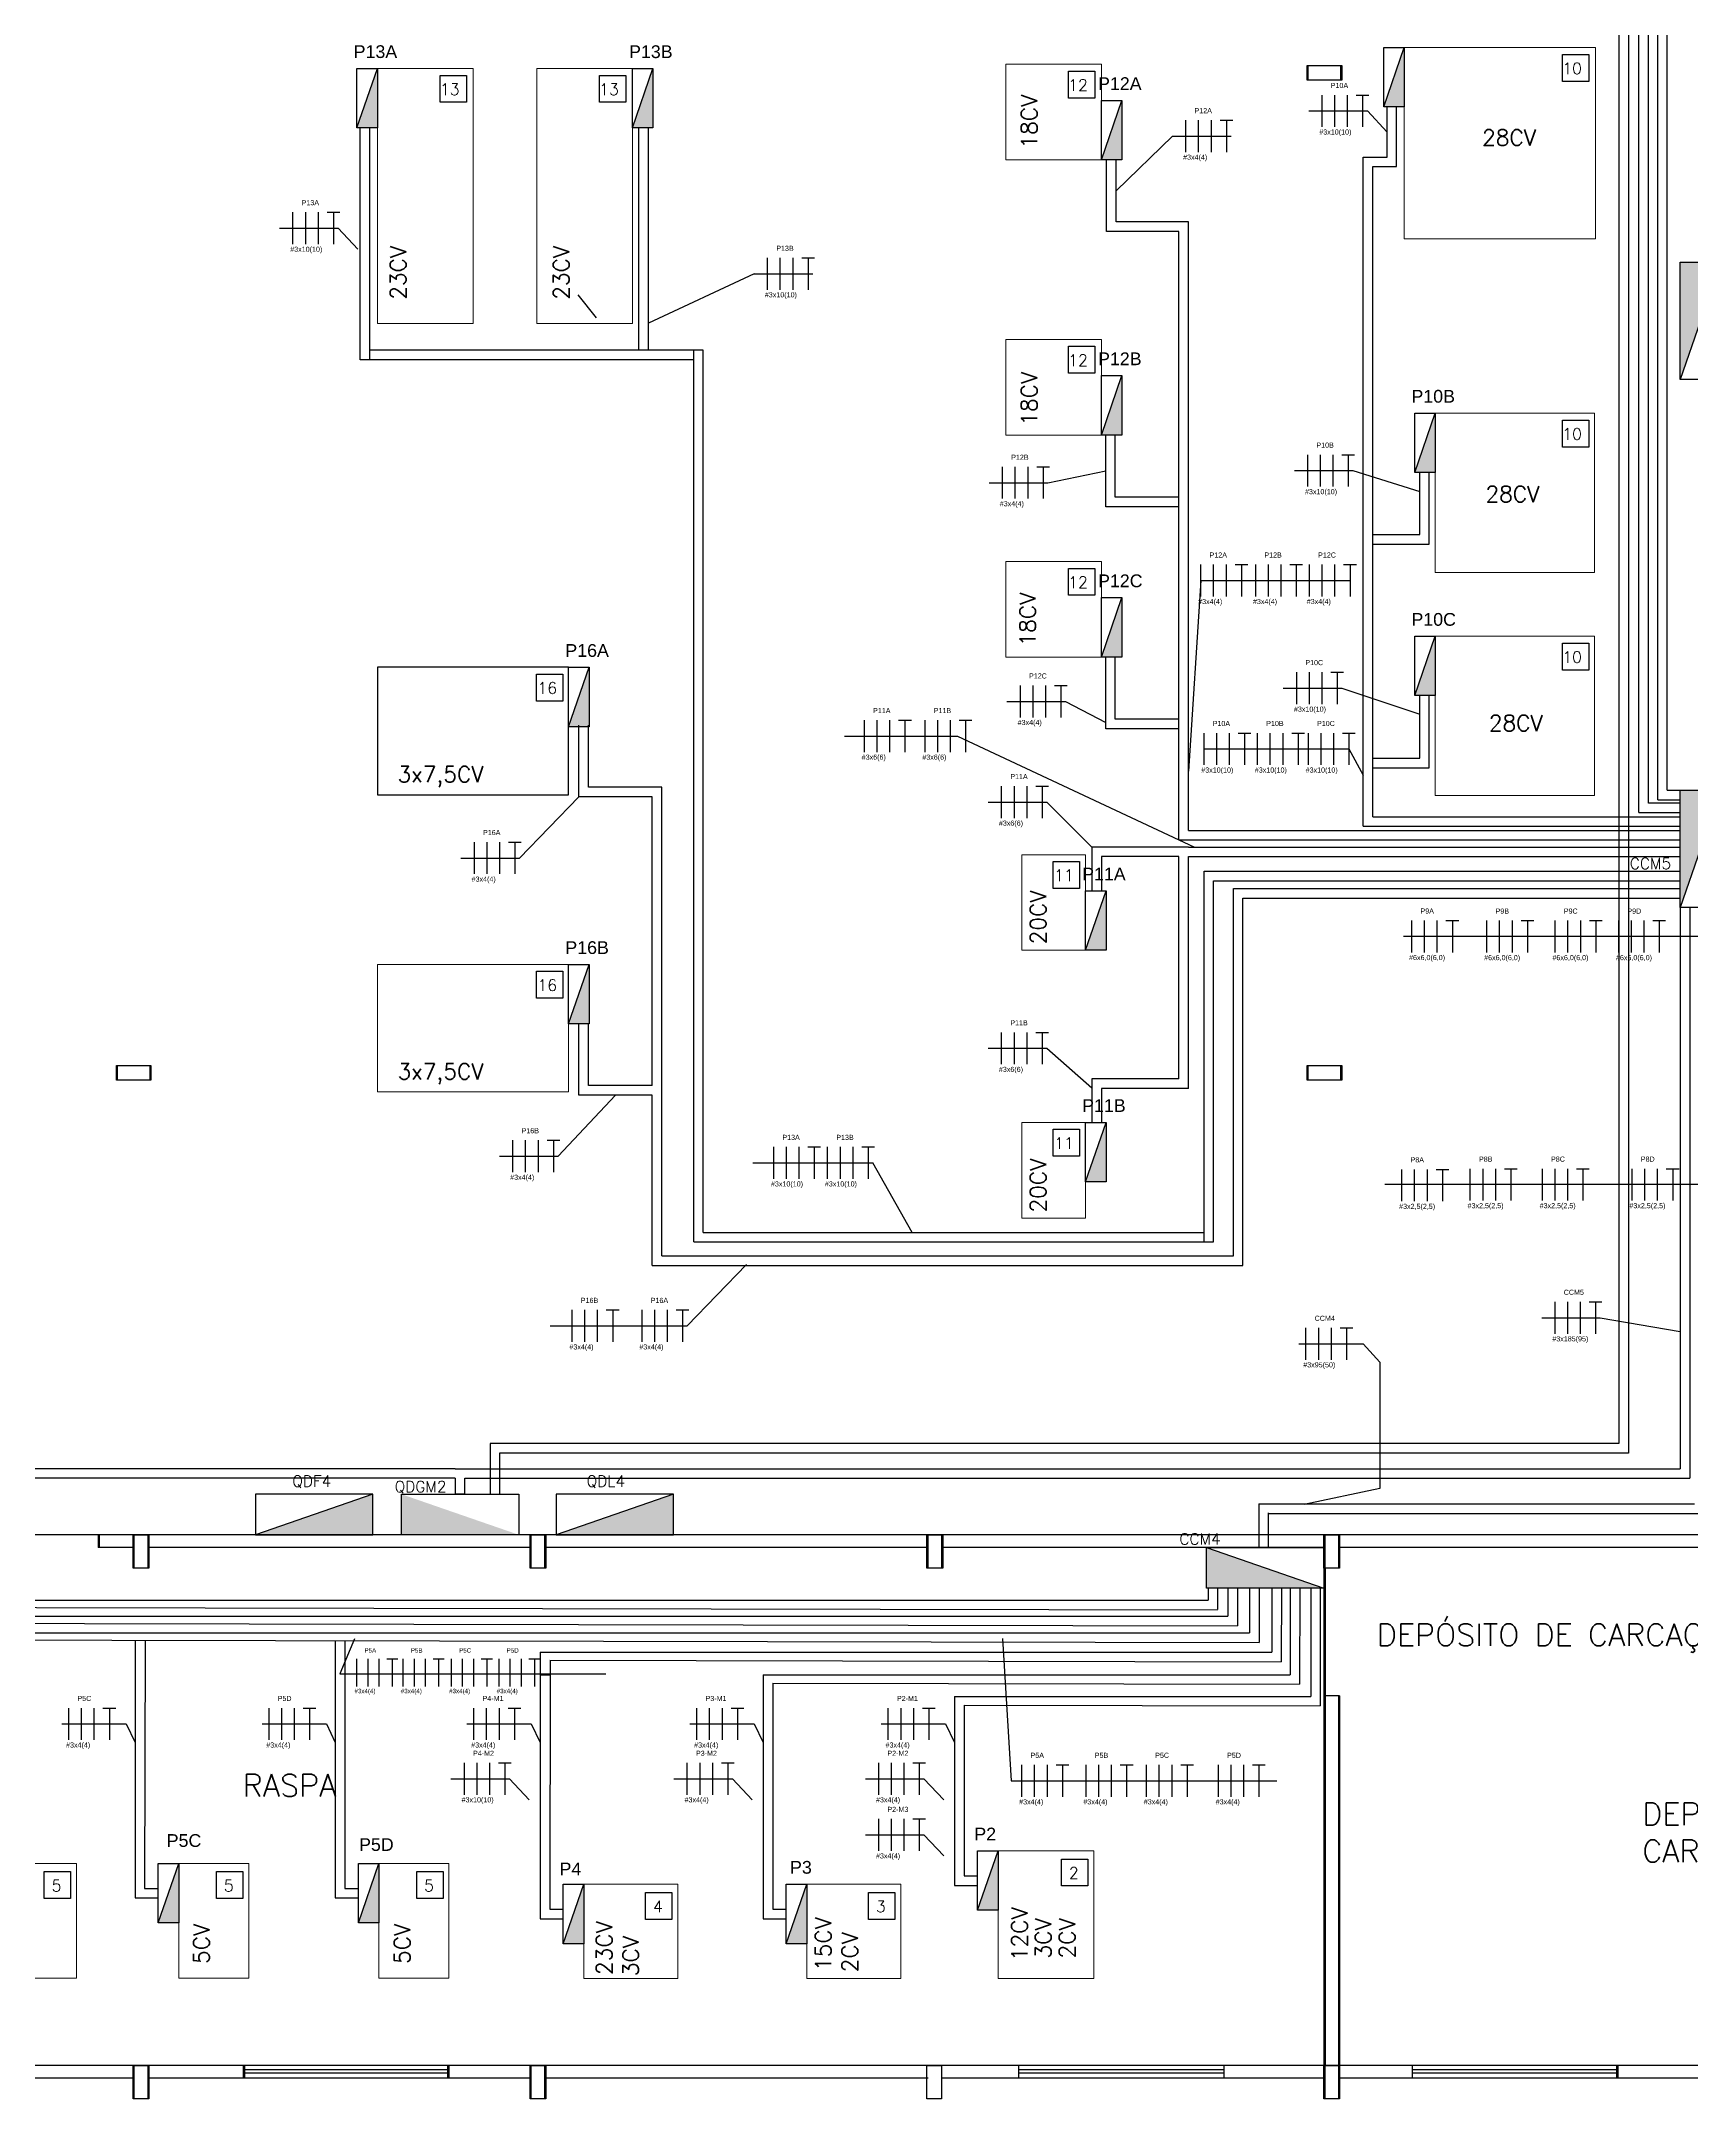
# Model space of a CAD drawing. Extents: x -646 to 641, y -139 to 322.
# Drawn here: x 241.61 to 267.51, y 140.77 to 173.05 of the extents above; entities that cross this region are included whole.
import ezdxf

# ---------------------------------------------------------------- set-up
doc = ezdxf.new("R2010")
doc.units = 0
doc.header["$MEASUREMENT"] = 0
for name, color, linetype in [('_ARQ', 5, 'Continuous'), ('_ARQ-TEXTO', 4, 'Continuous'), ('_ELT-ELETROCALHAS', 1, 'Continuous'), ('_ELT-MAQUINAS-TEXTO', 4, 'Continuous'), ('_ELT-MÁQUINAS', 3, 'Continuous'), ('_ELT-PONTO', 2, 'Continuous'), ('_ELT-PONTO-TEXTO', 4, 'Continuous'), ('_ELT_ELETRODUTOS', 6, 'Continuous'), ('ELET_FIAÇÃO', 1, 'Continuous')]:
    doc.layers.add(name, color=color, linetype=linetype)
doc.styles.add('ARIAL', font='arial.ttf')
doc.styles.add('textstyle3', font='romans')
doc.styles.add('textstyle4', font='arial.ttf')
doc.styles.add('textstyle7', font='romans__.ttf')

# ---------------------------------------------------------------- blocks, each defined once
blk = doc.blocks.new('FIACAO_LAMP_ELETRO_3FT')
at = {"layer": 'ELET_FIAÇÃO', "color": 4, "linetype": 'Continuous'}
for p, q in [((0, -0.25), (0, 0.25)), ((0.2, -0.25), (0.2, 0.25)), ((0.4, -0.25), (0.4, 0.25)), ((0.536, 0.25), (0.736, 0.25)), ((0.636, 0.25), (0.636, -0.25))]:
    blk.add_line(p, q, dxfattribs=at)
at = {"layer": 'ELET_FIAÇÃO', "color": 4, "linetype": 'Continuous', "style": 'textstyle4'}
for tag, p in [('C', (0.136, 0.36)), ('B', (-0.043, -0.37))]:
    blk.add_attdef(tag, p, '', height=0.08, dxfattribs=at)

msp = doc.modelspace()

# ---------------------------------------------------------------- hatches: boundary and pattern name
at = {"layer": '_ELT-PONTO'}
h = msp.add_hatch(color=256, dxfattribs=at)
h.dxf.hatch_style = 1
h.paths.add_polyline_path([(263.001, 172.948), (262.679, 172.017), (263.001, 172.017)])
h = msp.add_hatch(color=256, dxfattribs=at)
h.dxf.hatch_style = 1
h.paths.add_polyline_path([(246.887, 172.62), (246.565, 171.69), (246.887, 171.69)])
h = msp.add_hatch(color=256, dxfattribs=at)
h.dxf.hatch_style = 1
h.paths.add_polyline_path([(251.209, 172.62), (250.887, 171.689), (251.209, 171.689)])
h = msp.add_hatch(color=256, dxfattribs=at)
h.dxf.hatch_style = 1
h.paths.add_polyline_path([(258.569, 172.118), (258.247, 171.187), (258.569, 171.187)])
at = {"layer": '_ELT-PONTO', "linetype": 'Continuous', "transparency": 33554687}
for points in [[(267.332, 167.742), (267.968, 169.583), (267.332, 169.583)], [(267.332, 159.459), (267.968, 161.299), (267.332, 161.299)], [(246.812, 149.618), (246.812, 150.254), (244.972, 149.618)], [(249.103, 149.618), (247.263, 150.254), (247.263, 149.618)], [(251.533, 149.618), (251.533, 150.254), (249.693, 149.618)]]:
    msp.add_hatch(color=256, dxfattribs=at).paths.add_polyline_path(points, flags=0)
at = {"layer": '_ELT-PONTO'}
h = msp.add_hatch(color=256, dxfattribs=at)
h.dxf.hatch_style = 1
h.paths.add_polyline_path([(258.569, 167.801), (258.247, 166.87), (258.569, 166.87)])
h = msp.add_hatch(color=256, dxfattribs=at)
h.dxf.hatch_style = 1
h.paths.add_polyline_path([(263.488, 167.213), (263.165, 166.282), (263.488, 166.282)])
h = msp.add_hatch(color=256, dxfattribs=at)
h.dxf.hatch_style = 1
h.paths.add_polyline_path([(258.569, 164.318), (258.247, 163.387), (258.569, 163.387)])
h = msp.add_hatch(color=256, dxfattribs=at)
h.dxf.hatch_style = 1
h.paths.add_polyline_path([(263.488, 163.713), (263.165, 162.782), (263.488, 162.782)])
h = msp.add_hatch(color=256, dxfattribs=at)
h.dxf.hatch_style = 1
h.paths.add_polyline_path([(250.209, 163.225), (249.887, 162.294), (250.209, 162.294)])
h = msp.add_hatch(color=256, dxfattribs=at)
h.dxf.hatch_style = 1
h.paths.add_polyline_path([(258.319, 159.718), (257.997, 158.787), (258.319, 158.787)])
h = msp.add_hatch(color=256, dxfattribs=at)
h.dxf.hatch_style = 1
h.paths.add_polyline_path([(250.209, 158.564), (249.887, 157.633), (250.209, 157.633)])
h = msp.add_hatch(color=256, dxfattribs=at)
h.dxf.hatch_style = 1
h.paths.add_polyline_path([(258.319, 156.086), (257.997, 155.155), (258.319, 155.155)])
h = msp.add_hatch(color=256, dxfattribs=at)
h.dxf.hatch_style = 1
h.paths.add_polyline_path([(259.899, 149.418), (259.899, 148.781), (261.739, 148.781)])
h = msp.add_hatch(color=256, dxfattribs=at)
h.dxf.hatch_style = 1
h.paths.add_polyline_path([(256.627, 144.658), (256.305, 143.727), (256.627, 143.727)])
h = msp.add_hatch(color=256, dxfattribs=at)
h.dxf.hatch_style = 1
h.paths.add_polyline_path([(243.767, 144.459), (243.445, 143.529), (243.767, 143.529)])
h = msp.add_hatch(color=256, dxfattribs=at)
h.dxf.hatch_style = 1
h.paths.add_polyline_path([(246.909, 144.459), (246.587, 143.529), (246.909, 143.529)])
h = msp.add_hatch(color=256, dxfattribs=at)
h.dxf.hatch_style = 1
h.paths.add_polyline_path([(250.124, 144.132), (249.802, 143.202), (250.124, 143.202)])
h = msp.add_hatch(color=256, dxfattribs=at)
h.dxf.hatch_style = 1
h.paths.add_polyline_path([(253.623, 144.133), (253.301, 143.202), (253.623, 143.202)])

# ---------------------------------------------------------------- linework, layer by layer
at = {"layer": '_ARQ', "color": 32, "true_color": 0xcd6928}
msp.add_line((267.332, 161.096), (266.832, 161.096), dxfattribs=at)
at = {"layer": '_ARQ'}
for p, q in [((267.966, 149.618), (224.593, 149.618)), ((267.984, 149.618), (224.611, 149.618)), ((243.052, 149.418), (242.503, 149.418)), ((243.07, 149.418), (242.521, 149.418)), ((249.281, 149.418), (243.281, 149.418)), ((249.299, 149.418), (243.299, 149.418)), ((255.51, 149.418), (249.51, 149.418)), ((255.528, 149.418), (249.528, 149.418)), ((261.739, 149.418), (255.739, 149.418)), ((261.757, 149.418), (255.757, 149.418)), ((267.968, 149.418), (261.968, 149.418)), ((267.986, 149.418), (261.986, 149.418)), ((277.768, 141.293), (224.593, 141.293)), ((277.786, 141.293), (224.611, 141.293)), ((243.052, 141.093), (237.052, 141.093)), ((243.07, 141.093), (237.07, 141.093)), ((249.281, 141.093), (243.281, 141.093)), ((249.299, 141.093), (243.299, 141.093)), ((244.787, 141.093), (244.787, 141.296)), ((244.787, 141.231), (247.984, 141.231)), ((244.787, 141.178), (247.984, 141.178)), ((244.805, 141.093), (244.805, 141.296)), ((244.805, 141.231), (248.002, 141.231)), ((244.805, 141.178), (248.002, 141.178)), ((247.987, 141.296), (247.987, 141.093)), ((248.005, 141.296), (248.005, 141.093)), ((255.51, 141.093), (249.51, 141.093)), ((255.528, 141.093), (249.528, 141.093)), ((261.739, 141.093), (255.739, 141.093)), ((261.757, 141.093), (255.757, 141.093)), ((256.951, 141.093), (256.951, 141.296)), ((256.951, 141.231), (260.148, 141.231)), ((256.951, 141.178), (260.148, 141.178)), ((256.969, 141.231), (260.166, 141.231)), ((256.969, 141.178), (260.166, 141.178)), ((260.169, 141.296), (260.169, 141.093)), ((267.966, 141.093), (261.968, 141.093)), ((267.984, 141.093), (261.986, 141.093)), ((263.132, 141.093), (263.132, 141.296)), ((263.132, 141.231), (266.329, 141.231)), ((263.132, 141.178), (266.329, 141.178)), ((263.15, 141.231), (266.347, 141.231)), ((263.15, 141.178), (266.347, 141.178)), ((266.332, 141.296), (266.332, 141.093)), ((266.35, 141.296), (266.35, 141.093))]:
    msp.add_line(p, q, dxfattribs=at)
at = {"layer": '_ARQ', "linetype": 'Continuous'}
for p, q in [((242.503, 149.618), (242.503, 149.418)), ((242.521, 149.618), (242.521, 149.418)), ((261.739, 149.093), (261.739, 141.293)), ((261.757, 149.093), (261.757, 141.293)), ((261.968, 147.093), (261.739, 147.093)), ((261.986, 147.093), (261.757, 147.093)), ((261.968, 147.093), (261.968, 141.293)), ((261.986, 147.093), (261.986, 141.293))]:
    msp.add_line(p, q, dxfattribs=at)
at = {"layer": '_ARQ'}
for points in [[(261.477, 172.668), (262.001, 172.668), (262.001, 172.439), (261.477, 172.439)], [(261.495, 172.668), (262.019, 172.668), (262.019, 172.439), (261.495, 172.439)], [(242.789, 156.981), (243.314, 156.981), (243.314, 156.752), (242.789, 156.752)], [(242.807, 156.981), (243.332, 156.981), (243.332, 156.752), (242.807, 156.752)], [(261.477, 156.981), (262.001, 156.981), (262.001, 156.752), (261.477, 156.752)], [(261.495, 156.981), (262.019, 156.981), (262.019, 156.752), (261.495, 156.752)], [(243.281, 149.618), (243.281, 149.093), (243.052, 149.093), (243.052, 149.618)], [(243.299, 149.618), (243.299, 149.093), (243.07, 149.093), (243.07, 149.618)], [(249.51, 149.618), (249.51, 149.093), (249.281, 149.093), (249.281, 149.618)], [(249.528, 149.618), (249.528, 149.093), (249.299, 149.093), (249.299, 149.618)], [(255.739, 149.618), (255.739, 149.093), (255.51, 149.093), (255.51, 149.618)], [(255.757, 149.618), (255.757, 149.093), (255.528, 149.093), (255.528, 149.618)], [(261.968, 149.618), (261.968, 149.093), (261.739, 149.093), (261.739, 149.618)], [(261.986, 149.618), (261.986, 149.093), (261.757, 149.093), (261.757, 149.618)], [(243.281, 141.293), (243.281, 140.769), (243.052, 140.769), (243.052, 141.293)], [(243.299, 141.293), (243.299, 140.769), (243.07, 140.769), (243.07, 141.293)], [(249.51, 141.293), (249.51, 140.769), (249.281, 140.769), (249.281, 141.293)], [(249.528, 141.293), (249.528, 140.769), (249.299, 140.769), (249.299, 141.293)], [(255.739, 141.293), (255.739, 140.769), (255.51, 140.769), (255.51, 141.293)], [(261.968, 141.293), (261.968, 140.769), (261.739, 140.769), (261.739, 141.293)], [(261.986, 141.293), (261.986, 140.769), (261.757, 140.769), (261.757, 141.293)]]:
    msp.add_lwpolyline(points, close=True, dxfattribs=at)
at = {"layer": '_ELT-ELETROCALHAS', "color": 254, "true_color": 0xfeeab9}
for p, q in [((248.108, 150.654), (267.332, 150.654)), ((248.108, 150.504), (248.108, 150.254)), ((248.258, 150.504), (267.482, 150.504)), ((248.258, 150.254), (248.108, 150.254)), ((260.72, 150.103), (260.72, 149.418)), ((260.72, 150.103), (267.554, 150.103)), ((260.87, 149.953), (267.704, 149.953))]:
    msp.add_line(p, q, dxfattribs=at)
at = {"layer": '_ELT-ELETROCALHAS', "color": 32, "true_color": 0xcd6928}
for points in [[(266.978, 161.149), (266.978, 182.11)], [(267.128, 161.299), (267.128, 182.26)], [(266.682, 160.946), (266.682, 176.66)], [(266.832, 161.096), (266.832, 176.81)], [(262.356, 171.231), (262.731, 171.231), (262.731, 172.017)], [(262.506, 171.081), (262.881, 171.081), (262.881, 172.017)], [(246.617, 168.05), (246.617, 171.69)], [(246.767, 168.05), (246.767, 171.69)], [(250.989, 168.2), (250.989, 171.689)], [(251.139, 168.2), (251.139, 171.689)], [(259.465, 170.063), (258.328, 170.063), (258.328, 171.187)], [(259.615, 170.213), (258.478, 170.213), (258.478, 171.187)], [(262.356, 160.733), (262.356, 171.231)], [(262.506, 160.883), (262.506, 171.081)], [(259.615, 160.668), (259.615, 170.213)], [(259.465, 160.518), (259.465, 170.063)], [(252, 168.2), (246.767, 168.2)], [(251.85, 154.211), (251.85, 168.2)], [(252, 154.361), (252, 168.2)], [(251.85, 168.05), (246.617, 168.05)], [(259.465, 165.746), (258.315, 165.746), (258.315, 166.87)], [(259.465, 165.896), (258.465, 165.896), (258.465, 166.87)], [(262.506, 165.158), (263.393, 165.158), (263.393, 166.282)], [(262.506, 165.308), (263.243, 165.308), (263.243, 166.282)], [(259.615, 160.668), (259.615, 163.901)], [(259.465, 162.263), (258.315, 162.263), (258.315, 163.387)], [(259.465, 162.413), (258.465, 162.413), (258.465, 163.387)], [(262.506, 161.65), (263.393, 161.65), (263.393, 162.774)], [(262.506, 161.8), (263.243, 161.8), (263.243, 162.774)], [(251.198, 161.196), (250.047, 161.196), (250.047, 162.32)], [(251.348, 161.346), (250.197, 161.346), (250.197, 162.32)], [(251.198, 156.666), (251.198, 161.196)], [(251.348, 153.994), (251.348, 161.346)], [(266.978, 161.149), (267.332, 161.149)], [(267.128, 161.299), (267.332, 161.299)], [(262.506, 160.883), (267.332, 160.883)], [(266.682, 160.946), (267.332, 160.946)], [(259.465, 160.518), (267.332, 160.518)], [(259.615, 160.668), (267.332, 160.668)], [(262.356, 160.733), (267.332, 160.733)], [(259.615, 160.407), (258.1, 160.407), (258.1, 159.719)], [(259.465, 160.257), (258.25, 160.257), (258.25, 159.719)], [(259.465, 156.768), (259.465, 160.257)], [(259.615, 160.407), (267.332, 160.407)], [(259.615, 160.257), (267.332, 160.257)], [(259.615, 156.618), (259.615, 160.257)], [(259.859, 160.029), (267.332, 160.029)], [(259.859, 154.211), (259.859, 160.029)], [(260.009, 159.879), (267.332, 159.879)], [(260.009, 154.211), (260.009, 159.879)], [(260.319, 153.994), (260.319, 159.756)], [(260.319, 159.756), (267.332, 159.756)], [(260.469, 159.606), (267.332, 159.606)], [(260.469, 153.844), (260.469, 159.606)], [(251.198, 156.516), (250.047, 156.516), (250.047, 157.64)], [(251.198, 156.666), (250.197, 156.666), (250.197, 157.64)], [(259.465, 156.768), (258.1, 156.768), (258.1, 156.08)], [(259.615, 156.618), (258.25, 156.618), (258.25, 156.08)], [(251.198, 153.844), (251.198, 156.516)], [(252, 154.361), (259.859, 154.361)], [(251.348, 153.994), (260.319, 153.994)], [(251.85, 154.211), (260.009, 154.211)], [(251.198, 153.844), (260.469, 153.844)], [(230.809, 148.591), (259.922, 148.591)], [(230.94, 148.5), (260.072, 148.442)], [(259.922, 148.781), (259.922, 148.591)], [(260.072, 148.781), (260.072, 148.443)], [(260.231, 148.781), (260.231, 148.34)], [(260.381, 148.781), (260.381, 148.191)], [(260.574, 148.781), (260.574, 148.079)], [(260.724, 148.781), (260.722, 147.93)], [(260.922, 148.781), (260.922, 147.775)], [(261.072, 148.781), (261.07, 147.627)], [(261.211, 148.781), (261.211, 147.423)], [(261.361, 148.781), (261.358, 147.274)], [(261.532, 148.781), (261.532, 147.083)], [(261.682, 148.781), (261.679, 146.934)], [(234.376, 148.34), (260.231, 148.34)], [(234.527, 148.242), (260.381, 148.191)], [(237.566, 148.079), (260.574, 148.079)], [(237.566, 147.975), (260.724, 147.93)], [(243.083, 147.964), (243.083, 143.92), (243.445, 143.92)], [(243.241, 147.964), (243.233, 144.07), (243.445, 144.07)], [(246.225, 147.958), (246.225, 143.92), (246.587, 143.92)], [(246.375, 147.958), (246.375, 144.07), (246.587, 144.07)], [(249.44, 147.775), (249.44, 143.593), (249.802, 143.593)], [(249.44, 147.775), (260.922, 147.775)], [(249.597, 147.649), (249.59, 143.743), (249.802, 143.743)], [(249.59, 147.649), (261.07, 147.627)], [(249.44, 147.423), (249.597, 147.423)], [(249.59, 147.296), (249.597, 147.296)], [(252.939, 147.423), (252.939, 143.593), (253.301, 143.593)], [(252.939, 147.423), (261.211, 147.423)], [(253.089, 147.289), (253.089, 143.743), (253.301, 143.743)], [(253.089, 147.289), (261.358, 147.274)], [(255.943, 147.083), (255.943, 144.118), (256.305, 144.118)], [(255.943, 147.083), (261.532, 147.083)], [(256.093, 146.945), (256.093, 144.268), (256.305, 144.268)], [(256.093, 146.945), (261.679, 146.934)]]:
    msp.add_lwpolyline(points, dxfattribs=at)
at = {"layer": '_ELT-ELETROCALHAS', "color": 116, "true_color": 0x136734}
for points in [[(268.168, 181.355), (266.367, 181.355), (266.367, 151.048), (248.653, 151.048), (248.653, 150.254)], [(268.168, 181.205), (266.517, 181.205), (266.517, 150.898), (248.803, 150.898), (248.803, 150.254)]]:
    msp.add_lwpolyline(points, dxfattribs=at)
at = {"layer": '_ELT-ELETROCALHAS', "color": 254, "true_color": 0xfeeab9}
for points in [[(248.108, 150.504), (224.934, 150.504), (224.934, 166.975)], [(248.108, 150.654), (225.084, 150.654), (225.084, 166.975)], [(267.332, 159.459), (267.332, 150.654)], [(267.482, 159.459), (267.482, 150.504)], [(248.258, 150.254), (248.258, 150.504)], [(260.87, 149.418), (260.87, 149.961)]]:
    msp.add_lwpolyline(points, dxfattribs=at)
at = {"layer": '_ELT-MAQUINAS-TEXTO'}
for points in [[(265.484, 172.84), (265.896, 172.84), (265.896, 172.417), (265.484, 172.417)], [(247.87, 172.512), (248.283, 172.512), (248.283, 172.09), (247.87, 172.09)], [(250.37, 172.512), (250.783, 172.512), (250.783, 172.09), (250.37, 172.09)], [(257.73, 172.578), (258.143, 172.578), (258.143, 172.156), (257.73, 172.156)], [(257.73, 168.262), (258.143, 168.262), (258.143, 167.839), (257.73, 167.839)], [(265.484, 167.105), (265.896, 167.105), (265.896, 166.682), (265.484, 166.682)], [(257.73, 164.778), (258.143, 164.778), (258.143, 164.356), (257.73, 164.356)], [(265.484, 163.605), (265.896, 163.605), (265.896, 163.182), (265.484, 163.182)], [(249.381, 163.119), (249.794, 163.119), (249.794, 162.697), (249.381, 162.697)], [(257.491, 160.18), (257.903, 160.18), (257.903, 159.757), (257.491, 159.757)], [(249.381, 158.458), (249.794, 158.458), (249.794, 158.036), (249.381, 158.036)], [(257.491, 155.98), (257.903, 155.98), (257.903, 155.557), (257.491, 155.557)], [(241.658, 144.333), (242.07, 144.333), (242.07, 143.91), (241.658, 143.91)], [(244.361, 144.333), (244.774, 144.333), (244.774, 143.91), (244.361, 143.91)], [(247.503, 144.333), (247.916, 144.333), (247.916, 143.91), (247.503, 143.91)], [(257.622, 144.531), (258.034, 144.531), (258.034, 144.108), (257.622, 144.108)], [(251.095, 144.006), (251.507, 144.006), (251.507, 143.583), (251.095, 143.583)], [(254.594, 144.006), (255.007, 144.006), (255.007, 143.583), (254.594, 143.583)]]:
    msp.add_lwpolyline(points, close=True, dxfattribs=at)
at = {"layer": '_ELT-MÁQUINAS', "color": 4, "lineweight": 0}
for points in [[(263.001, 169.948), (266.001, 169.948), (266.001, 172.948), (263.001, 172.948)], [(246.887, 172.62), (248.387, 172.62), (248.387, 168.62), (246.887, 168.62)], [(249.387, 172.62), (250.887, 172.62), (250.887, 168.62), (249.387, 168.62)], [(256.747, 171.187), (258.247, 171.187), (258.247, 172.687), (256.747, 172.687)], [(256.747, 166.87), (258.247, 166.87), (258.247, 168.37), (256.747, 168.37)], [(263.488, 164.713), (265.988, 164.713), (265.988, 167.213), (263.488, 167.213)], [(256.747, 163.387), (258.247, 163.387), (258.247, 164.887), (256.747, 164.887)], [(263.488, 161.213), (265.988, 161.213), (265.988, 163.713), (263.488, 163.713)], [(256.997, 158.787), (257.997, 158.787), (257.997, 160.287), (256.997, 160.287)], [(246.887, 156.565), (249.887, 156.565), (249.887, 158.565), (246.887, 158.565)], [(256.997, 154.587), (257.997, 154.587), (257.997, 156.087), (256.997, 156.087)], [(256.627, 142.659), (258.127, 142.659), (258.127, 144.659), (256.627, 144.659)], [(241.063, 144.461), (242.163, 144.461), (242.163, 142.661), (241.063, 142.661)], [(243.767, 144.461), (244.867, 144.461), (244.867, 142.661), (243.767, 142.661)], [(246.909, 144.461), (248.009, 144.461), (248.009, 142.661), (246.909, 142.661)], [(250.124, 144.134), (251.6, 144.134), (251.6, 142.659), (250.124, 142.659)], [(253.623, 144.134), (255.1, 144.134), (255.1, 142.659), (253.623, 142.659)]]:
    msp.add_lwpolyline(points, close=True, dxfattribs=at)
at = {"layer": '_ELT-MÁQUINAS', "color": 4}
msp.add_lwpolyline([(246.887, 161.226), (249.887, 161.226), (249.887, 163.226), (246.887, 163.226)], close=True, dxfattribs=at)
at = {"layer": '_ELT-PONTO', "linetype": 'Continuous'}
for p, q in [((262.679, 172.017), (263.001, 172.949)), ((246.565, 171.69), (246.888, 172.621)), ((250.887, 171.689), (251.21, 172.62)), ((258.247, 171.187), (258.57, 172.119)), ((267.968, 169.583), (267.332, 167.742)), ((258.247, 166.87), (258.57, 167.802)), ((263.165, 166.282), (263.488, 167.214)), ((258.247, 163.387), (258.57, 164.319)), ((263.165, 162.782), (263.488, 163.714)), ((249.887, 162.294), (250.21, 163.226)), ((267.968, 161.299), (267.332, 159.459)), ((257.997, 158.787), (258.32, 159.719)), ((249.887, 157.633), (250.21, 158.565)), ((257.997, 155.155), (258.32, 156.087)), ((246.812, 150.254), (244.972, 149.618)), ((251.533, 150.254), (249.693, 149.618)), ((259.899, 149.418), (261.739, 148.781)), ((256.305, 143.727), (256.627, 144.659)), ((243.445, 143.529), (243.767, 144.461)), ((246.587, 143.529), (246.909, 144.461)), ((249.802, 143.202), (250.124, 144.134)), ((253.301, 143.202), (253.623, 144.134))]:
    msp.add_line(p, q, dxfattribs=at)
at = {"layer": '_ELT-PONTO'}
msp.add_line((267.332, 160.963), (267.332, 161.113), dxfattribs=at)
at = {"layer": '_ELT-PONTO', "linetype": 'Continuous'}
for points in [[(263.001, 172.017), (262.679, 172.017), (262.679, 172.949), (263.001, 172.949)], [(246.888, 171.69), (246.565, 171.69), (246.565, 172.621), (246.888, 172.621)], [(251.21, 171.689), (250.887, 171.689), (250.887, 172.62), (251.21, 172.62)], [(258.57, 171.187), (258.247, 171.187), (258.247, 172.119), (258.57, 172.119)], [(267.332, 169.583), (267.968, 169.583), (267.968, 167.742), (267.332, 167.742)], [(258.57, 166.87), (258.247, 166.87), (258.247, 167.802), (258.57, 167.802)], [(263.488, 166.282), (263.165, 166.282), (263.165, 167.214), (263.488, 167.214)], [(258.57, 163.387), (258.247, 163.387), (258.247, 164.319), (258.57, 164.319)], [(263.488, 162.782), (263.165, 162.782), (263.165, 163.714), (263.488, 163.714)], [(250.21, 162.294), (249.887, 162.294), (249.887, 163.226), (250.21, 163.226)], [(267.332, 161.299), (267.968, 161.299), (267.968, 159.459), (267.332, 159.459)], [(258.32, 158.787), (257.997, 158.787), (257.997, 159.719), (258.32, 159.719)], [(250.21, 157.633), (249.887, 157.633), (249.887, 158.565), (250.21, 158.565)], [(258.32, 155.155), (257.997, 155.155), (257.997, 156.087), (258.32, 156.087)], [(246.812, 149.618), (246.812, 150.254), (244.972, 150.254), (244.972, 149.618)], [(247.263, 149.618), (247.263, 150.254), (249.103, 150.254), (249.103, 149.618)], [(251.533, 149.618), (251.533, 150.254), (249.693, 150.254), (249.693, 149.618)], [(259.899, 148.781), (259.899, 149.418), (261.739, 149.418), (261.739, 148.781)], [(256.627, 143.727), (256.305, 143.727), (256.305, 144.659), (256.627, 144.659)], [(243.767, 143.529), (243.445, 143.529), (243.445, 144.461), (243.767, 144.461)], [(246.909, 143.529), (246.587, 143.529), (246.587, 144.461), (246.909, 144.461)], [(250.124, 143.202), (249.802, 143.202), (249.802, 144.134), (250.124, 144.134)], [(253.623, 143.202), (253.301, 143.202), (253.301, 144.134), (253.623, 144.134)]]:
    msp.add_lwpolyline(points, close=True, dxfattribs=at)
at = {"layer": 'ELET_FIAÇÃO', "color": 7}
for p, q in [((261.501, 171.954), (262.421, 171.954)), ((259.363, 171.559), (260.283, 171.559)), ((245.351, 170.115), (246.271, 170.115)), ((252.799, 169.4), (253.719, 169.4)), ((250.03, 169.07), (250.32, 168.71)), ((261.276, 166.312), (262.196, 166.312)), ((256.486, 166.122), (257.406, 166.122)), ((259.809, 164.588), (262.15, 164.588)), ((261.102, 162.9), (262.022, 162.9)), ((256.766, 162.691), (257.686, 162.691)), ((254.217, 162.147), (255.99, 162.147)), ((259.858, 161.945), (262.132, 161.945)), ((256.472, 161.112), (257.392, 161.112)), ((248.197, 160.234), (249.117, 160.234)), ((256.472, 157.249), (257.392, 157.249)), ((248.802, 155.556), (249.722, 155.556)), ((252.776, 155.452), (254.661, 155.452)), ((265.157, 153.022), (266.077, 153.022)), ((249.599, 152.895), (251.749, 152.895)), ((248.04, 145.79), (248.96, 145.79)), ((251.539, 145.79), (252.459, 145.79)), ((254.543, 145.79), (255.463, 145.79)), ((254.543, 144.91), (255.463, 144.91))]:
    msp.add_line(p, q, dxfattribs=at)
for points in [[(262.421, 171.954), (262.731, 171.624)], [(259.363, 171.559), (258.478, 170.7)], [(246.271, 170.115), (246.581, 169.785)], [(252.799, 169.4), (251.139, 168.624)], [(257.406, 166.122), (258.315, 166.308)], [(262.196, 166.312), (263.243, 165.982)], [(259.809, 164.588), (259.615, 161.595)], [(262.022, 162.9), (263.243, 162.491)], [(257.686, 162.691), (258.315, 162.361)], [(255.99, 162.147), (259.707, 160.407)], [(262.132, 161.945), (262.356, 161.536)], [(249.117, 160.234), (250.047, 161.196)], [(257.392, 161.112), (258.1, 160.407)], [(257.392, 157.249), (258.1, 156.631)], [(249.722, 155.556), (250.623, 156.516)], [(251.749, 152.895), (252.679, 153.856)], [(266.077, 153.022), (267.332, 152.806)], [(261.348, 152.614), (262.358, 152.614)], [(246.298, 147.436), (250.47, 147.436)], [(241.933, 146.65), (242.943, 146.65)], [(245.075, 146.65), (246.085, 146.65)], [(248.29, 146.65), (249.3, 146.65)], [(251.789, 146.65), (252.799, 146.65)], [(254.793, 146.65), (255.803, 146.65)], [(248.96, 145.79), (249.27, 145.46)], [(252.459, 145.79), (252.769, 145.46)], [(255.463, 145.79), (255.773, 145.46)], [(256.829, 145.758), (261.002, 145.758)], [(255.463, 144.91), (255.773, 144.58)]]:
    msp.add_lwpolyline(points, dxfattribs=at)
at = {"layer": 'ELET_FIAÇÃO', "color": 7, "linetype": 'Continuous'}
for points in [[(267.605, 159.002), (262.986, 159.002)], [(255.279, 154.361), (254.661, 155.452)], [(267.82, 155.111), (262.696, 155.111)], [(262.358, 152.614), (262.618, 152.324), (262.618, 150.344), (261.428, 150.094)], [(246.525, 147.987), (246.298, 147.436)], [(256.693, 147.991), (256.829, 145.758)], [(242.943, 146.65), (243.083, 146.36)], [(246.085, 146.65), (246.225, 146.36)], [(249.3, 146.65), (249.44, 146.36)], [(252.799, 146.65), (252.939, 146.36)], [(255.803, 146.65), (255.943, 146.36)]]:
    msp.add_lwpolyline(points, dxfattribs=at)

# ---------------------------------------------------------------- block references
at = {"layer": '_ELT_ELETRODUTOS', "color": 116, "true_color": 0x136734}
for p, values in [((261.711, 171.954), {'B': '#3x10(10)', 'C': 'P10A'}), ((259.573, 171.559), {'B': '#3x4(4)', 'C': 'P12A'}), ((245.561, 170.115), {'B': '#3x10(10)', 'C': 'P13A'}), ((253.009, 169.4), {'B': '#3x10(10)', 'C': 'P13B'}), ((261.486, 166.312), {'B': '#3x10(10)', 'C': 'P10B'}), ((256.696, 166.122), {'B': '#3x4(4)', 'C': 'P12B'}), ((259.809, 164.588), {'B': '#3x4(4)', 'C': 'P12A'}), ((260.669, 164.588), {'B': '#3x4(4)', 'C': 'P12B'}), ((261.513, 164.588), {'B': '#3x4(4)', 'C': 'P12C'}), ((261.312, 162.9), {'B': '#3x10(10)', 'C': 'P10C'}), ((256.976, 162.691), {'B': '#3x4(4)', 'C': 'P12C'}), ((254.529, 162.147), {'B': '#3x6(6)', 'C': 'P11A'}), ((255.48, 162.147), {'B': '#3x6(6)', 'C': 'P11B'}), ((259.858, 161.945), {'B': '#3x10(10)', 'C': 'P10A'}), ((260.698, 161.945), {'B': '#3x10(10)', 'C': 'P10B'}), ((261.496, 161.945), {'B': '#3x10(10)', 'C': 'P10C'}), ((256.682, 161.112), {'B': '#3x6(6)', 'C': 'P11A'}), ((248.407, 160.234), {'B': '#3x4(4)', 'C': 'P16A'}), ((263.119, 159.003), {'B': '#6x6,0(6,0)', 'C': 'P9A'}), ((264.297, 159.002), {'B': '#6x6,0(6,0)', 'C': 'P9B'}), ((265.369, 159.002), {'B': '#6x6,0(6,0)', 'C': 'P9C'}), ((266.366, 159.002), {'B': '#6x6,0(6,0)', 'C': 'P9D'}), ((256.682, 157.249), {'B': '#3x6(6)', 'C': 'P11B'}), ((249.012, 155.556), {'B': '#3x4(4)', 'C': 'P16B'}), ((253.105, 155.452), {'B': '#3x10(10)', 'C': 'P13A'}), ((253.951, 155.452), {'B': '#3x10(10)', 'C': 'P13B'}), ((262.963, 155.1), {'B': '#3x2,5(2,5)', 'C': 'P8A'}), ((264.037, 155.111), {'B': '#3x2,5(2,5)', 'C': 'P8B'}), ((265.168, 155.111), {'B': '#3x2,5(2,5)', 'C': 'P8C'}), ((266.577, 155.111), {'B': '#3x2,5(2,5)', 'C': 'P8D'}), ((249.942, 152.895), {'B': '#3x4(4)', 'C': 'P16B'}), ((251.039, 152.895), {'B': '#3x4(4)', 'C': 'P16A'}), ((265.367, 153.022), {'B': '#3x185(95)', 'C': 'CCM5'})]:
    msp.add_blockref('FIACAO_LAMP_ELETRO_3FT', p, dxfattribs=at).add_auto_attribs(values)
at = {"layer": '_ELT_ELETRODUTOS', "color": 116}
ref = msp.add_blockref('FIACAO_LAMP_ELETRO_3FT', (261.458, 152.614), dxfattribs=at)
ref.add_attrib('C', 'CCM4', (261.594, 152.974), dxfattribs={"layer": 'ELET_FIAÇÃO', "color": 4, "height": 0.08, "style": 'textstyle4'})
ref.add_attrib('B', '#3x95(50)', (261.415, 152.244), dxfattribs={"layer": 'ELET_FIAÇÃO', "color": 4, "height": 0.08, "style": 'textstyle4'})
ref = msp.add_blockref('FIACAO_LAMP_ELETRO_3FT', (246.564, 147.455), dxfattribs=dict(at, xscale=0.872705086584302, yscale=0.872705086584302, zscale=0.872705086584302))
ref.add_attrib('C', 'P5A', (246.683, 147.769), dxfattribs={"layer": 'ELET_FIAÇÃO', "color": 4, "height": 0.0698, "style": 'textstyle4'})
ref.add_attrib('B', '#3x4(4)', (246.526, 147.132), dxfattribs={"layer": 'ELET_FIAÇÃO', "color": 4, "height": 0.0698, "style": 'textstyle4'})
ref = msp.add_blockref('FIACAO_LAMP_ELETRO_3FT', (247.291, 147.455), dxfattribs=dict(at, xscale=0.872705086584302, yscale=0.872705086584302, zscale=0.872705086584302))
ref.add_attrib('C', 'P5B', (247.41, 147.769), dxfattribs={"layer": 'ELET_FIAÇÃO', "color": 4, "height": 0.0698, "style": 'textstyle4'})
ref.add_attrib('B', '#3x4(4)', (247.253, 147.132), dxfattribs={"layer": 'ELET_FIAÇÃO', "color": 4, "height": 0.0698, "style": 'textstyle4'})
ref = msp.add_blockref('FIACAO_LAMP_ELETRO_3FT', (248.049, 147.455), dxfattribs=dict(at, xscale=0.872705086584302, yscale=0.872705086584302, zscale=0.872705086584302))
ref.add_attrib('C', 'P5C', (248.168, 147.769), dxfattribs={"layer": 'ELET_FIAÇÃO', "color": 4, "height": 0.0698, "style": 'textstyle4'})
ref.add_attrib('B', '#3x4(4)', (248.011, 147.132), dxfattribs={"layer": 'ELET_FIAÇÃO', "color": 4, "height": 0.0698, "style": 'textstyle4'})
ref = msp.add_blockref('FIACAO_LAMP_ELETRO_3FT', (248.796, 147.455), dxfattribs=dict(at, xscale=0.872705086584302, yscale=0.872705086584302, zscale=0.872705086584302))
ref.add_attrib('C', 'P5D', (248.914, 147.769), dxfattribs={"layer": 'ELET_FIAÇÃO', "color": 4, "height": 0.0698, "style": 'textstyle4'})
ref.add_attrib('B', '#3x4(4)', (248.758, 147.132), dxfattribs={"layer": 'ELET_FIAÇÃO', "color": 4, "height": 0.0698, "style": 'textstyle4'})
ref = msp.add_blockref('FIACAO_LAMP_ELETRO_3FT', (242.043, 146.65), dxfattribs=at)
ref.add_attrib('C', 'P5C', (242.179, 147.01), dxfattribs={"layer": 'ELET_FIAÇÃO', "color": 4, "height": 0.08, "style": 'textstyle4'})
ref.add_attrib('B', '#3x4(4)', (242, 146.28), dxfattribs={"layer": 'ELET_FIAÇÃO', "color": 4, "height": 0.08, "style": 'textstyle4'})
ref = msp.add_blockref('FIACAO_LAMP_ELETRO_3FT', (245.185, 146.65), dxfattribs=at)
ref.add_attrib('C', 'P5D', (245.321, 147.01), dxfattribs={"layer": 'ELET_FIAÇÃO', "color": 4, "height": 0.08, "style": 'textstyle4'})
ref.add_attrib('B', '#3x4(4)', (245.142, 146.28), dxfattribs={"layer": 'ELET_FIAÇÃO', "color": 4, "height": 0.08, "style": 'textstyle4'})
ref = msp.add_blockref('FIACAO_LAMP_ELETRO_3FT', (248.4, 146.65), dxfattribs=at)
ref.add_attrib('C', 'P4-M1', (248.536, 147.01), dxfattribs={"layer": 'ELET_FIAÇÃO', "color": 4, "height": 0.08, "style": 'textstyle4'})
ref.add_attrib('B', '#3x4(4)', (248.357, 146.28), dxfattribs={"layer": 'ELET_FIAÇÃO', "color": 4, "height": 0.08, "style": 'textstyle4'})
ref = msp.add_blockref('FIACAO_LAMP_ELETRO_3FT', (251.899, 146.65), dxfattribs=at)
ref.add_attrib('C', 'P3-M1', (252.035, 147.01), dxfattribs={"layer": 'ELET_FIAÇÃO', "color": 4, "height": 0.08, "style": 'textstyle4'})
ref.add_attrib('B', '#3x4(4)', (251.856, 146.28), dxfattribs={"layer": 'ELET_FIAÇÃO', "color": 4, "height": 0.08, "style": 'textstyle4'})
ref = msp.add_blockref('FIACAO_LAMP_ELETRO_3FT', (254.903, 146.65), dxfattribs=at)
ref.add_attrib('C', 'P2-M1', (255.039, 147.01), dxfattribs={"layer": 'ELET_FIAÇÃO', "color": 4, "height": 0.08, "style": 'textstyle4'})
ref.add_attrib('B', '#3x4(4)', (254.86, 146.28), dxfattribs={"layer": 'ELET_FIAÇÃO', "color": 4, "height": 0.08, "style": 'textstyle4'})
ref = msp.add_blockref('FIACAO_LAMP_ELETRO_3FT', (248.25, 145.79), dxfattribs=at)
ref.add_attrib('C', 'P4-M2', (248.386, 146.15), dxfattribs={"layer": 'ELET_FIAÇÃO', "color": 4, "height": 0.08, "style": 'textstyle4'})
ref.add_attrib('B', '#3x10(10)', (248.207, 145.42), dxfattribs={"layer": 'ELET_FIAÇÃO', "color": 4, "height": 0.08, "style": 'textstyle4'})
ref = msp.add_blockref('FIACAO_LAMP_ELETRO_3FT', (251.749, 145.79), dxfattribs=at)
ref.add_attrib('C', 'P3-M2', (251.885, 146.15), dxfattribs={"layer": 'ELET_FIAÇÃO', "color": 4, "height": 0.08, "style": 'textstyle4'})
ref.add_attrib('B', '#3x4(4)', (251.706, 145.42), dxfattribs={"layer": 'ELET_FIAÇÃO', "color": 4, "height": 0.08, "style": 'textstyle4'})
ref = msp.add_blockref('FIACAO_LAMP_ELETRO_3FT', (254.753, 145.79), dxfattribs=at)
ref.add_attrib('C', 'P2-M2', (254.889, 146.15), dxfattribs={"layer": 'ELET_FIAÇÃO', "color": 4, "height": 0.08, "style": 'textstyle4'})
ref.add_attrib('B', '#3x4(4)', (254.71, 145.42), dxfattribs={"layer": 'ELET_FIAÇÃO', "color": 4, "height": 0.08, "style": 'textstyle4'})
ref = msp.add_blockref('FIACAO_LAMP_ELETRO_3FT', (257, 145.758), dxfattribs=at)
ref.add_attrib('C', 'P5A', (257.136, 146.118), dxfattribs={"layer": 'ELET_FIAÇÃO', "color": 4, "height": 0.08, "style": 'textstyle4'})
ref.add_attrib('B', '#3x4(4)', (256.957, 145.388), dxfattribs={"layer": 'ELET_FIAÇÃO', "color": 4, "height": 0.08, "style": 'textstyle4'})
ref = msp.add_blockref('FIACAO_LAMP_ELETRO_3FT', (258.008, 145.758), dxfattribs=at)
ref.add_attrib('C', 'P5B', (258.144, 146.118), dxfattribs={"layer": 'ELET_FIAÇÃO', "color": 4, "height": 0.08, "style": 'textstyle4'})
ref.add_attrib('B', '#3x4(4)', (257.965, 145.388), dxfattribs={"layer": 'ELET_FIAÇÃO', "color": 4, "height": 0.08, "style": 'textstyle4'})
ref = msp.add_blockref('FIACAO_LAMP_ELETRO_3FT', (258.956, 145.758), dxfattribs=at)
ref.add_attrib('C', 'P5C', (259.092, 146.118), dxfattribs={"layer": 'ELET_FIAÇÃO', "color": 4, "height": 0.08, "style": 'textstyle4'})
ref.add_attrib('B', '#3x4(4)', (258.913, 145.388), dxfattribs={"layer": 'ELET_FIAÇÃO', "color": 4, "height": 0.08, "style": 'textstyle4'})
ref = msp.add_blockref('FIACAO_LAMP_ELETRO_3FT', (260.084, 145.758), dxfattribs=at)
ref.add_attrib('C', 'P5D', (260.22, 146.118), dxfattribs={"layer": 'ELET_FIAÇÃO', "color": 4, "height": 0.08, "style": 'textstyle4'})
ref.add_attrib('B', '#3x4(4)', (260.041, 145.388), dxfattribs={"layer": 'ELET_FIAÇÃO', "color": 4, "height": 0.08, "style": 'textstyle4'})
ref = msp.add_blockref('FIACAO_LAMP_ELETRO_3FT', (254.753, 144.91), dxfattribs=at)
ref.add_attrib('C', 'P2-M3', (254.889, 145.27), dxfattribs={"layer": 'ELET_FIAÇÃO', "color": 4, "height": 0.08, "style": 'textstyle4'})
ref.add_attrib('B', '#3x4(4)', (254.71, 144.54), dxfattribs={"layer": 'ELET_FIAÇÃO', "color": 4, "height": 0.08, "style": 'textstyle4'})

# ---------------------------------------------------------------- texts
at = {"layer": '_ARQ-TEXTO', "style": 'textstyle3'}
for s, p in [('DEPÓSITO DE CARCAÇAS', (262.57, 147.873)), ('RASPA', (244.773, 145.51))]:
    msp.add_text(s, height=0.35, dxfattribs=at).set_placement(p)
at = {"layer": '_ARQ-TEXTO', "linetype": 'Continuous', "insert": (266.735, 145.413), "char_height": 0.35, "width": 6.968, "attachment_point": 1, "style": 'textstyle7'}
msp.add_mtext('DEPÓSITO DE \\PCARCAÇAS 1', dxfattribs=at)
at = {"layer": '_ELT-MAQUINAS-TEXTO', "style": 'textstyle3'}
for s, height, p in [('10', 0.18, (265.48, 172.531)), ('13', 0.18, (247.867, 172.203)), ('13', 0.18, (250.367, 172.203)), ('12', 0.18, (257.726, 172.27)), ('28CV', 0.25, (264.222, 171.412)), ('12', 0.18, (257.726, 167.953)), ('10', 0.18, (265.48, 166.796)), ('28CV', 0.25, (264.275, 165.819)), ('12', 0.18, (257.726, 164.47)), ('10', 0.18, (265.48, 163.296)), ('16', 0.18, (249.397, 162.811)), ('28CV', 0.25, (264.328, 162.227)), ('3x7,5CV', 0.25, (247.203, 161.423)), ('11', 0.18, (257.506, 159.872)), ('16', 0.18, (249.397, 158.15)), ('3x7,5CV', 0.25, (247.203, 156.762)), ('11', 0.18, (257.506, 155.672)), ('2', 0.18, (257.737, 144.222)), ('5', 0.18, (241.773, 144.024)), ('5', 0.18, (244.476, 144.024)), ('5', 0.18, (247.618, 144.024)), ('4', 0.18, (251.21, 143.697)), ('3', 0.18, (254.709, 143.697))]:
    msp.add_text(s, height=height, dxfattribs=at).set_placement(p)
for s, p in [('18CV', (257.239, 171.364)), ('23CV', (247.336, 168.993)), ('23CV', (249.896, 168.993)), ('18CV', (257.239, 167.017)), ('18CV', (257.216, 163.554)), ('20CV', (257.379, 158.881)), ('20CV', (257.379, 154.674)), ('12CV', (257.087, 142.93)), ('5CV', (244.249, 142.885)), ('5CV', (247.4, 142.885)), ('23CV', (250.57, 142.712)), ('15CV', (254.008, 142.775)), ('2CV', (254.423, 142.754)), ('3CV', (257.46, 142.971)), ('2CV', (257.834, 142.971)), ('3CV', (250.985, 142.692))]:
    msp.add_text(s, height=0.25, rotation=90, dxfattribs=at).set_placement(p)
at = {"layer": '_ELT-PONTO-TEXTO', "style": 'textstyle3'}
for s, p in [('CCM5', (266.54, 160.061)), ('QDF4', (245.55, 150.371)), ('QDGM2', (247.156, 150.285)), ('QDL4', (250.169, 150.371)), ('CCM4', (259.471, 149.463))]:
    msp.add_text(s, height=0.176, dxfattribs=at).set_placement(p)
at = {"layer": '_ELT-PONTO-TEXTO', "linetype": 'Continuous', "char_height": 0.2, "attachment_point": 1, "style": 'ARIAL'}
for s, insert in [('P13A', (246.513, 172.985)), ('P13B', (250.835, 172.984)), ('P12A', (258.195, 172.483)), ('P12B', (258.195, 168.166)), ('P10B', (263.113, 167.578)), ('P12C', (258.195, 164.683)), ('P10C', (263.113, 164.078)), ('P16A', (249.835, 163.59)), ('P11A', (257.945, 160.083)), ('P16B', (249.835, 158.929)), ('P11B', (257.945, 156.451)), ('P2', (256.253, 145.023)), ('P5C', (243.579, 144.921)), ('P5D', (246.598, 144.858)), ('P4', (249.744, 144.476)), ('P3', (253.361, 144.501))]:
    msp.add_mtext_dynamic_manual_height_columns(s, width=1.60642, gutter_width=4.242, heights=[0], dxfattribs=dict(at, insert=insert))

doc.saveas('drawing.dxf')
